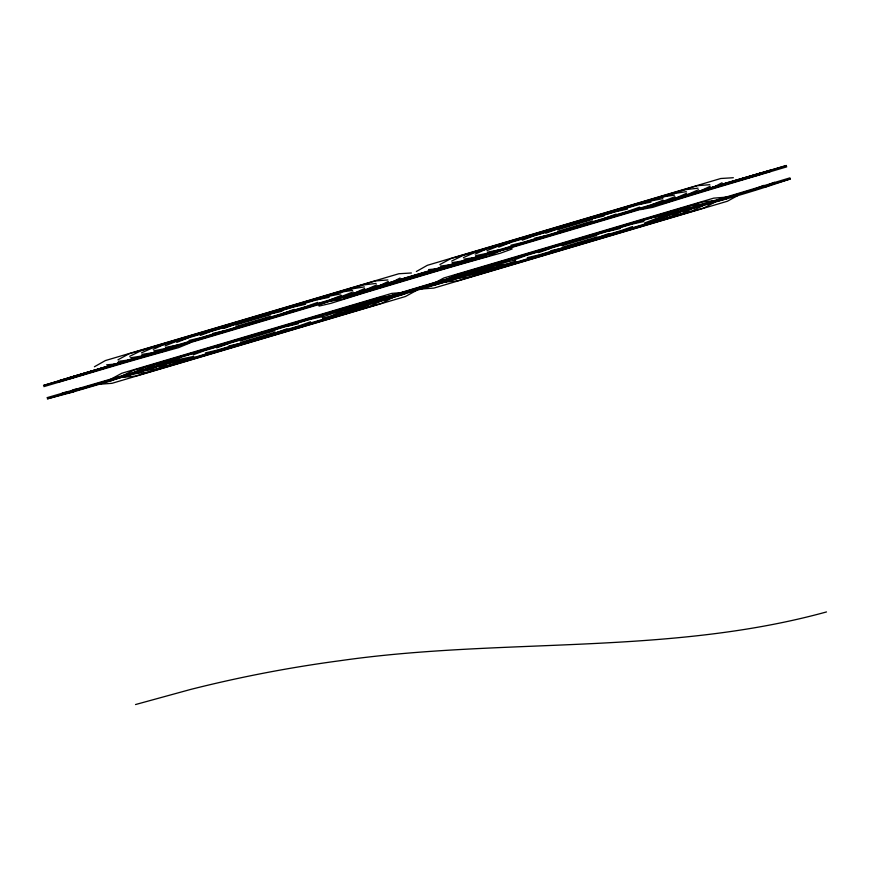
<?xml version="1.0" encoding="UTF-8"?>
<svg xmlns="http://www.w3.org/2000/svg" width="870" height="870" viewBox="0 0 870 870"><rect width="100%" height="100%" fill="white"/><g stroke="black" fill="none" stroke-linecap="round" stroke-linejoin="round"><path stroke-width="1.3" d="M94.417 366.759L105.39 360.561L398.851 273.745L411.412 272.984M416.36 271.516L427.333 265.317L720.795 178.502L733.345 177.73M416.458 290.471L405.431 296.507L111.969 383.322L99.474 384.246M738.402 195.228L727.363 201.253L433.902 288.079L421.417 289.003M117.95 359.799L128.988 353.84L375.394 280.945L387.879 279.944M110.784 379.211L121.822 373.252L391.761 293.397L404.245 292.396M439.883 264.556L450.921 258.597L697.338 185.701L709.822 184.69M432.727 283.968L443.765 278.008L713.694 198.153L726.189 197.142M400.091 278.019L388.988 283.816L119.059 363.671L106.629 364.834M392.935 297.431L381.832 303.228L135.426 376.123L122.996 377.286M722.035 182.776L710.931 188.562L440.992 268.428L428.573 269.591M714.868 202.188L703.765 207.974L457.359 280.879L444.94 282.043M129.706 356.319L140.886 350.838L363.769 284.903L376.123 283.424M122.55 375.731L133.73 370.25L380.136 297.355L392.479 295.876M451.65 261.076L462.829 255.595L685.712 189.66L698.055 188.17M444.494 280.488L455.662 275.007L702.079 202.112L714.422 200.622M388.335 281.499L377.091 286.817L130.685 359.712L118.396 361.354M381.169 300.911L369.924 306.229L147.052 372.164L134.763 373.806M710.268 186.256L699.034 191.563L452.617 264.469L440.34 266.111M703.112 205.668L691.867 210.975L468.984 276.921L456.706 278.563M153.24 349.359L164.517 344.237M134.317 372.251L145.594 367.129L368.478 301.194L380.723 299.356M475.172 254.116L486.46 248.994M456.25 277.008L467.538 271.886L690.41 205.951L702.655 204.102M499.989 250.962L488.701 256.041A952.65 248.744 -16.1 0 0 429.693 272.962L401.211 281.38A952.65 248.744 -16.1 0 0 342.595 299.269L330.35 301.15M364.802 288.459L353.492 293.505L154.142 352.491L141.919 354.394M369.402 304.391L358.103 309.437L158.742 368.423L146.53 370.326M686.745 193.216L675.435 198.262L476.086 257.237L463.862 259.151M691.346 209.148L680.035 214.194L480.686 273.169L468.462 275.083M141.473 352.839L152.794 347.815L352.143 288.84L364.356 286.904M146.073 368.771L157.394 363.747L356.754 304.772L368.956 302.836M463.416 257.596L474.726 252.572L674.087 193.586L686.299 191.65M468.016 273.528L479.337 268.504L678.687 209.518L690.9 207.582M376.569 284.979L365.226 289.938L142.343 355.873L130.163 357.874M346.303 312.83L357.646 307.871M698.512 189.736L687.159 194.684L464.275 260.63L452.096 262.631M668.236 217.576L679.579 212.628M774.42 182.254L764.295 186.658L726.537 197.827A951.976 248.57 -16.1 0 0 679.6 212.062L667.845 215.619M334.221 314.559L345.618 309.763A952.65 248.744 -16.1 0 1 404.245 291.874L432.727 283.446A952.65 248.744 -16.1 0 1 491.735 266.535L503.86 264.371M189.91 342.976L178.502 347.663A953.172 248.885 -16.1 0 0 107.652 367.847L43.848 386.639M157.84 365.291L169.258 360.658L345.085 308.632L357.189 306.316M479.783 270.048L491.202 265.404L667.029 213.389L679.133 211.062M329.828 299.987L341.279 295.419M322.672 319.399L334.113 314.831M345.879 311.351L334.439 315.919L182.134 360.985L170.052 363.366M651.771 204.744L663.223 200.176M644.616 224.155L656.056 219.588M667.823 216.108L656.371 220.675L504.067 265.731L491.996 268.123M164.995 345.879L176.458 341.334L328.762 296.278L340.833 293.864M176.762 342.399L188.225 337.854M169.606 361.811L181.058 357.265M486.939 250.636L498.401 246.09L650.695 201.035L662.766 198.621M498.706 247.156L510.157 242.61M491.539 266.568L503.001 262.022M763.893 185.364L753.67 189.41L726.428 197.468A952.65 248.744 -16.1 0 0 667.801 215.358L656.165 219.316M353.046 291.939L341.562 296.42L165.724 348.435L153.685 350.914M674.979 196.696L663.495 201.166L487.668 253.192L475.629 255.671M644.496 223.046L655.991 218.566A953.172 248.885 -16.1 0 1 726.287 196.99L789.971 177.861M764.502 187.398L774.757 183.45M111.338 380.636L134.611 372.882M146.432 369.543L123.148 377.275M468.364 274.289L456.87 278.607L404.8 293.821A953.172 248.885 -16.1 0 0 334.493 315.397L322.563 318.289M488.135 254.225L476.629 258.51A951.976 248.57 -16.1 0 0 429.454 272.114L400.972 280.542A951.976 248.57 -16.1 0 0 354.046 294.778L342.03 297.453M200.285 335.439L211.812 331.165L293.538 306.979L305.544 304.304M193.129 354.851L204.657 350.577L309.905 319.431L321.9 316.756M522.228 240.196L533.756 235.911L615.471 211.736L627.477 209.061M515.073 259.608L526.589 255.323L631.837 224.188L643.843 221.513M178.045 346.206L166.518 350.447A952.65 248.744 -16.1 0 0 107.51 367.368L69.774 378.765M282.674 313.548L294.223 309.339M287.067 328.751L275.518 332.96L240.849 343.226L228.864 345.966M604.617 218.305L616.167 214.096M609 233.508L597.451 237.717L562.781 247.972L550.808 250.723M512.191 248.929L500.652 253.126A953.172 248.885 -16.1 0 0 429.802 273.321L366.096 292.353A954.966 249.353 -16.1 0 0 331.013 303.315L319.029 306.077M790.243 178.872C757.726 190.117 724.59 199.915 691.248 208.354M223.818 328.479L235.378 324.292L270.048 314.037L282.01 311.264M216.652 347.891L228.212 343.704M545.751 233.236L557.311 229.049L591.991 218.794L603.954 216.021M538.595 252.648L550.155 248.461M59.247 381.876L107.412 367.01A951.976 248.57 -16.1 0 1 154.588 353.394L166.203 349.468M317.757 302.379L306.164 306.501L200.916 337.636L188.975 340.474M310.59 321.791L299.008 325.913L217.282 350.088L205.342 352.926M639.689 207.136L628.107 211.247L522.859 242.393L510.918 245.231M632.533 226.548L620.941 230.659L539.215 254.845L527.285 257.683M444.407 279.835L404.387 292.353L392.403 295.202M515.725 261.141L504.132 265.209A953.172 248.885 -16.1 0 0 433.282 285.393M318.681 304.881L330.285 300.824A953.172 248.885 -16.1 0 1 400.591 279.248L429.073 270.831A953.172 248.885 -16.1 0 1 499.924 250.647L511.854 247.732M753.877 190.149L764.241 186.561M111.229 380.277L122.811 376.286M322.215 317.093L333.841 313.091A954.966 249.353 -16.1 0 1 368.923 302.129L432.618 283.087A953.172 248.885 -16.1 0 1 503.48 262.903L515.377 259.945M381.038 300.019L433.206 285.132L444.755 281.032M456.565 277.671L433.206 285.132M476.303 257.531L464.71 261.489A950.692 248.233 -16.1 0 0 429.345 271.755L400.874 280.183A950.692 248.233 -16.1 0 0 365.65 290.797L353.72 293.799M158.242 366.194L146.628 370.109A950.692 248.233 -16.1 0 0 111.273 380.375L47.371 398.862L73.613 391.902M345.901 310.873L357.559 306.947A951.976 248.57 -16.1 0 1 404.485 292.712L432.966 284.294A951.976 248.57 -16.1 0 1 480.142 270.679L492.018 267.645M58.899 380.679L130.728 359.462M699.078 191.313L786.36 165.452M365.433 290.188L464.493 260.88M687.376 194.934L710.812 187.605M790.319 179.057L714.694 201.177M441.231 268.819L389.216 284.185M235.574 324.999L270.255 314.744M236.031 326.554L270.7 316.299M557.518 229.756L592.187 219.501M557.964 231.311L592.644 221.056M240.185 340.931L274.855 330.676M240.631 342.486L275.301 332.231M562.118 245.688L596.787 235.433M562.575 247.243L597.244 236.988M118.94 362.866L43.5 385.443L142.549 356.124M440.883 267.623L388.879 283.011M452.694 264.262L377.156 286.611M786.436 165.648L722.676 184.462A950.692 248.233 -16.1 0 0 687.452 195.076L675.664 198.556M760.358 173.152L710.812 187.757M357.603 307.219L369.369 303.684A950.692 248.233 -16.1 0 1 404.594 293.07L433.075 284.653A950.692 248.233 -16.1 0 1 468.43 274.387L480.186 270.951M154.371 352.774L142.626 356.265A950.692 248.233 -16.1 0 0 107.271 366.531L69.426 377.558M786.784 166.844L723.057 185.778A953.172 248.885 -16.1 0 0 652.75 207.354L640.625 209.626M404.833 293.908L381.343 300.955L369.304 303.597M726.776 198.665L702.96 204.733M722.535 184.005L770.885 170.031M111.371 380.734L73.569 391.815L62.781 394.088M170.074 362.888L158.307 366.281A951.976 248.57 -16.1 0 0 111.132 379.896L73.363 391.065L62.433 392.892M47.034 397.666L110.892 379.059A953.172 248.885 -16.1 0 1 181.743 358.875L193.782 356.396M760.706 174.348L722.916 185.299A952.65 248.744 -16.1 0 0 664.288 203.178L652.293 205.896M135.524 704.548L190.693 689.421A1282.804 1237.923 -21.5 0 1 340.464 660.656C501.805 637.503 668.008 655.578 826.5 611.936M663.973 202.21L675.881 199.165A951.976 248.57 -16.1 0 1 722.807 184.94L771.233 171.238M679.535 211.965L691.454 208.92A950.692 248.233 -16.1 0 1 726.668 198.306M181.928 359.625L170.031 362.616A952.65 248.744 -16.1 0 0 111.034 379.537L83.792 387.596L72.96 389.782M392.751 296.42L404.691 293.462M73.308 390.978L83.988 388.335M608.347 231.246L620.321 228.473M286.415 326.489L298.377 323.716M534.441 238.271L546.414 235.52M212.498 333.514L224.482 330.774M638.939 204.515L651.01 202.101M655.306 216.967L667.366 214.542M316.995 299.758L329.067 297.344M333.362 312.21L345.433 309.796M487.385 252.191L499.467 249.799M503.752 264.643L515.834 262.251M165.452 347.435L177.534 345.053M181.819 359.886L193.89 357.505M480.229 271.603L492.409 269.602M158.286 366.846L170.466 364.845M662.287 196.979L674.533 195.13M340.344 292.222L352.589 290.384"/></g></svg>
